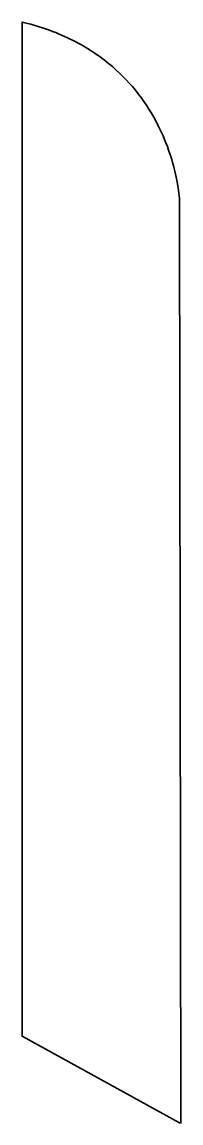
# Model space of a CAD drawing. Extents: x 108 to 795, y -1171 to 3599.
import ezdxf

# ---------------------------------------------------------------- set-up
doc = ezdxf.new("R2010")
doc.units = 0
doc.header["$MEASUREMENT"] = 0
doc.layers.add('Thru-cut', color=7, linetype='Continuous', lineweight=0)

msp = doc.modelspace()

# ---------------------------------------------------------------- linework, layer by layer
at = {"layer": 'Thru-cut', "color": 140, "lineweight": 35, "true_color": 0x00aeef}
msp.add_open_spline([(131.2, 3593.3), (206.2, 3573.7), (276.5, 3546.9), (340.1, 3513.5), (398.1, 3483), (451.9, 3446.4), (499.9, 3404.7), (580.7, 3334.5), (646.9, 3248.9), (696.5, 3150.1), (716, 3111.4), (732.9, 3070.5), (746.8, 3028.7), (758, 2995.2), (767.2, 2961), (774.4, 2927.1), (786.6, 2868.9), (788.4, 2831.5), (788.4, 2829.9), (788.4, 2829.9), (788.5, 2829.4), (788.5, 2829.4), (788.5, 2829.4), (794.6, -1170.9), (794.6, -1170.9), (794.6, -1170.9), (787.9, -1170.9), (787.9, -1170.9), (787.9, -1170.9), (107.6, -795.4), (107.6, -795.4), (107.6, -795.4), (107.6, 3599.4), (107.6, 3599.4), (107.6, 3599.4), (131.2, 3593.3), (131.2, 3593.3)], degree=3, knots=[0, 0, 0, 0, 1, 1, 1, 2, 2, 2, 3, 3, 3, 4, 4, 4, 5, 5, 5, 6, 6, 6, 7, 7, 7, 8, 8, 8, 9, 9, 9, 10, 10, 10, 11, 11, 11, 12, 12, 12, 12], dxfattribs=at)

doc.saveas('drawing.dxf')
